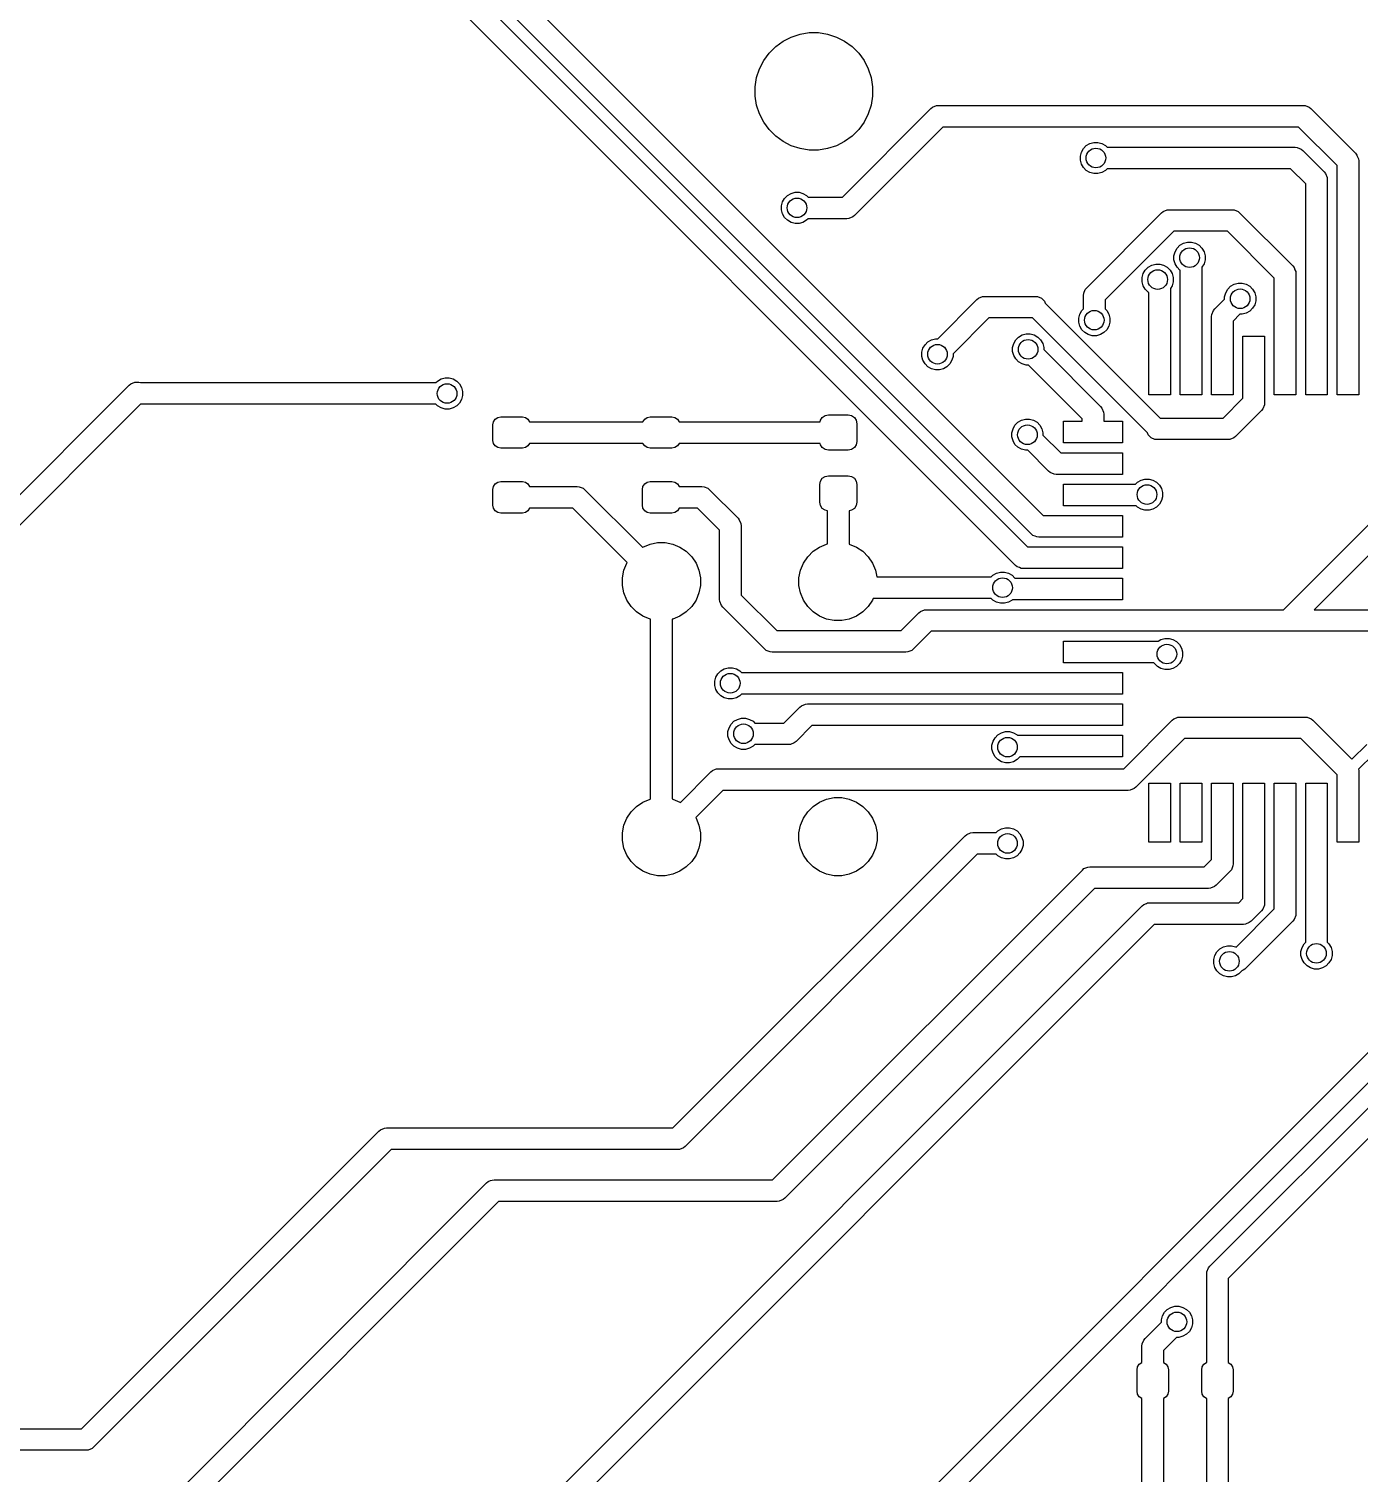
# Model space of a CAD drawing. Extents: x 4.08 to 7.68, y -4.79 to -0.96.
# Drawn here: x 4.813 to 6.148, y -3.512 to -2.063 of the extents above; entities that cross this region are included whole.
import ezdxf

# ---------------------------------------------------------------- set-up
doc = ezdxf.new("R2010")
doc.units = 0
doc.header["$MEASUREMENT"] = 0
doc.layers.add('BLACK', color=7, linetype='CONTINUOUS')

msp = doc.modelspace()

# ---------------------------------------------------------------- linework, layer by layer
at = {"layer": 'BLACK', "linetype": 'CONTINUOUS'}
for p, q in [((4.7425, -1.5099), (5.8152, -2.5825)), ((5.8031, -2.601), (4.7241, -1.522)), ((4.8425, -1.5626), (5.8309, -2.551)), ((5.8188, -2.5695), (4.8241, -1.5748)), ((5.5698, -2.0751), (5.578, -2.0709)), ((5.578, -2.0709), (5.5869, -2.068)), ((5.5869, -2.068), (5.596, -2.0665)), ((5.596, -2.0665), (5.6053, -2.0665)), ((5.6053, -2.0665), (5.6144, -2.068)), ((5.6144, -2.068), (5.6232, -2.0709)), ((5.6232, -2.0709), (5.6315, -2.0751)), ((5.5557, -2.0871), (5.5623, -2.0805)), ((5.5623, -2.0805), (5.5698, -2.0751)), ((5.6315, -2.0751), (5.639, -2.0805)), ((5.639, -2.0805), (5.6456, -2.0871)), ((5.5461, -2.1028), (5.5503, -2.0946)), ((5.5503, -2.0946), (5.5557, -2.0871)), ((5.6456, -2.0871), (5.651, -2.0946)), ((5.651, -2.0946), (5.6552, -2.1028)), ((5.5418, -2.1208), (5.5432, -2.1116)), ((5.5432, -2.1116), (5.5461, -2.1028)), ((5.6552, -2.1028), (5.6581, -2.1116)), ((5.6581, -2.1116), (5.6595, -2.1208)), ((5.5418, -2.1301), (5.5418, -2.1208)), ((5.5432, -2.1392), (5.5418, -2.1301)), ((5.6595, -2.1301), (5.6581, -2.1392)), ((5.6595, -2.1208), (5.6595, -2.1301)), ((5.5461, -2.148), (5.5432, -2.1392)), ((5.6292, -2.2315), (5.7181, -2.1427)), ((5.6581, -2.1392), (5.6552, -2.148)), ((5.7181, -2.1427), (5.7197, -2.1413)), ((5.7197, -2.1413), (5.7236, -2.1397)), ((5.7236, -2.1397), (5.7257, -2.1395)), ((5.7257, -2.1395), (6.0917, -2.1395)), ((6.0917, -2.1395), (6.0938, -2.1397)), ((6.0938, -2.1397), (6.0977, -2.1413)), ((6.0977, -2.1413), (6.0994, -2.1427)), ((6.0994, -2.1427), (6.1443, -2.1876)), ((5.5503, -2.1563), (5.5461, -2.148)), ((5.5557, -2.1638), (5.5503, -2.1563)), ((5.651, -2.1563), (5.6456, -2.1638)), ((5.6552, -2.148), (5.651, -2.1563)), ((5.5623, -2.1703), (5.5557, -2.1638)), ((5.5698, -2.1758), (5.5623, -2.1703)), ((5.639, -2.1703), (5.6315, -2.1758)), ((5.6456, -2.1638), (5.639, -2.1703)), ((5.7302, -2.1612), (5.6414, -2.25)), ((6.0872, -2.1612), (5.7302, -2.1612)), ((6.1258, -2.1998), (6.0872, -2.1612)), ((5.578, -2.18), (5.5698, -2.1758)), ((5.5869, -2.1828), (5.578, -2.18)), ((5.596, -2.1843), (5.5869, -2.1828)), ((5.6053, -2.1843), (5.596, -2.1843)), ((5.6144, -2.1828), (5.6053, -2.1843)), ((5.6232, -2.18), (5.6144, -2.1828)), ((5.6315, -2.1758), (5.6232, -2.18)), ((5.8681, -2.1903), (5.8692, -2.1863)), ((5.8692, -2.1863), (5.8712, -2.1828)), ((5.8712, -2.1828), (5.8741, -2.1799)), ((5.8741, -2.1799), (5.8777, -2.1778)), ((5.8777, -2.1778), (5.8817, -2.1767)), ((5.8817, -2.1767), (5.8858, -2.1767)), ((5.8858, -2.1767), (5.8897, -2.1778)), ((5.8897, -2.1778), (5.8933, -2.1799)), ((5.8933, -2.1799), (5.895, -2.1815)), ((5.895, -2.1815), (6.0837, -2.1815)), ((6.0837, -2.1815), (6.0858, -2.1817)), ((6.0858, -2.1817), (6.0897, -2.1833)), ((6.0897, -2.1833), (6.0914, -2.1847)), ((6.0914, -2.1847), (6.1128, -2.2061)), ((6.1443, -2.1876), (6.1456, -2.1893)), ((5.8681, -2.1944), (5.8681, -2.1903)), ((5.8692, -2.1984), (5.8681, -2.1944)), ((5.8712, -2.2019), (5.8692, -2.1984)), ((5.8741, -2.2048), (5.8712, -2.2019)), ((6.1258, -2.3709), (6.1258, -2.1998)), ((6.1456, -2.1893), (6.1461, -2.1903)), ((6.1461, -2.1903), (6.1473, -2.1932)), ((6.1473, -2.1932), (6.1475, -2.1953)), ((6.1475, -2.1953), (6.1475, -2.3709)), ((5.8777, -2.2069), (5.8741, -2.2048)), ((5.8817, -2.208), (5.8777, -2.2069)), ((5.8858, -2.208), (5.8817, -2.208)), ((5.8897, -2.2069), (5.8858, -2.208)), ((5.8933, -2.2048), (5.8897, -2.2069)), ((5.895, -2.2032), (5.8933, -2.2048)), ((6.0792, -2.2032), (5.895, -2.2032)), ((6.0943, -2.2183), (6.0792, -2.2032)), ((6.1128, -2.2061), (6.1142, -2.2078)), ((6.1142, -2.2078), (6.1158, -2.2117)), ((6.1158, -2.2117), (6.116, -2.2138)), ((6.116, -2.2138), (6.116, -2.3709)), ((5.5712, -2.2328), (5.5741, -2.2299)), ((5.5741, -2.2299), (5.5777, -2.2278)), ((5.5777, -2.2278), (5.5817, -2.2267)), ((5.5817, -2.2267), (5.5858, -2.2267)), ((5.5858, -2.2267), (5.5897, -2.2278)), ((5.5897, -2.2278), (5.5933, -2.2299)), ((5.5933, -2.2299), (5.595, -2.2315)), ((6.0943, -2.3709), (6.0943, -2.2183)), ((5.5681, -2.2403), (5.5692, -2.2363)), ((5.5681, -2.2444), (5.5681, -2.2403)), ((5.5692, -2.2484), (5.5681, -2.2444)), ((5.5692, -2.2363), (5.5712, -2.2328)), ((5.595, -2.2315), (5.6292, -2.2315)), ((5.9513, -2.246), (5.9552, -2.2444)), ((5.9552, -2.2444), (5.9573, -2.2442)), ((5.9573, -2.2442), (6.0204, -2.2442)), ((6.0204, -2.2442), (6.0225, -2.2444)), ((6.0225, -2.2444), (6.0264, -2.246)), ((5.5712, -2.2519), (5.5692, -2.2484)), ((5.5741, -2.2548), (5.5712, -2.2519)), ((5.5777, -2.2569), (5.5741, -2.2548)), ((5.5817, -2.258), (5.5777, -2.2569)), ((5.5858, -2.258), (5.5817, -2.258)), ((5.5897, -2.2569), (5.5858, -2.258)), ((5.5933, -2.2548), (5.5897, -2.2569)), ((5.595, -2.2532), (5.5933, -2.2548)), ((5.6337, -2.2532), (5.595, -2.2532)), ((5.6358, -2.253), (5.6337, -2.2532)), ((5.6397, -2.2513), (5.6358, -2.253)), ((5.6414, -2.25), (5.6397, -2.2513)), ((5.8745, -2.3225), (5.9496, -2.2473)), ((5.9496, -2.2473), (5.9513, -2.246)), ((6.0264, -2.246), (6.028, -2.2473)), ((6.028, -2.2473), (6.0813, -2.3006)), ((5.9618, -2.2658), (5.893, -2.3346)), ((6.0159, -2.2658), (5.9618, -2.2658)), ((6.0628, -2.3128), (6.0159, -2.2658)), ((5.9621, -2.2903), (5.9632, -2.2863)), ((5.9632, -2.2863), (5.9652, -2.2828)), ((5.9652, -2.2828), (5.9681, -2.2799)), ((5.9681, -2.2799), (5.9717, -2.2778)), ((5.9717, -2.2778), (5.9757, -2.2767)), ((5.9757, -2.2767), (5.9798, -2.2767)), ((5.9798, -2.2767), (5.9837, -2.2778)), ((5.9837, -2.2778), (5.9873, -2.2799)), ((5.9873, -2.2799), (5.9902, -2.2828)), ((5.9902, -2.2828), (5.9923, -2.2863)), ((5.9923, -2.2863), (5.9933, -2.2903)), ((5.9332, -2.3048), (5.9361, -2.3019)), ((5.9361, -2.3019), (5.9397, -2.2998)), ((5.9397, -2.2998), (5.9437, -2.2987)), ((5.9437, -2.2987), (5.9478, -2.2987)), ((5.9478, -2.2987), (5.9517, -2.2998)), ((5.9517, -2.2998), (5.9553, -2.3019)), ((5.9553, -2.3019), (5.9582, -2.3048)), ((5.9621, -2.2944), (5.9621, -2.2903)), ((5.9632, -2.2984), (5.9621, -2.2944)), ((5.9652, -2.3019), (5.9632, -2.2984)), ((5.9681, -2.3048), (5.9652, -2.3019)), ((5.9902, -2.3019), (5.99, -2.3022)), ((5.99, -2.3022), (5.99, -2.3709)), ((5.9923, -2.2984), (5.9902, -2.3019)), ((5.9933, -2.2944), (5.9923, -2.2984)), ((5.9933, -2.2903), (5.9933, -2.2944)), ((6.0813, -2.3006), (6.0827, -2.3023)), ((6.0827, -2.3023), (6.0835, -2.3044)), ((5.9301, -2.3123), (5.9312, -2.3083)), ((5.9301, -2.3164), (5.9301, -2.3123)), ((5.9312, -2.3204), (5.9301, -2.3164)), ((5.9312, -2.3083), (5.9332, -2.3048)), ((5.9582, -2.3048), (5.9603, -2.3083)), ((5.9603, -2.3083), (5.9613, -2.3123)), ((5.9613, -2.3164), (5.9603, -2.3204)), ((5.9613, -2.3123), (5.9613, -2.3164)), ((5.9683, -2.305), (5.9681, -2.3048)), ((5.9683, -2.3709), (5.9683, -2.305)), ((6.0225, -2.319), (6.0265, -2.3179)), ((6.0265, -2.3179), (6.0306, -2.3179)), ((6.0306, -2.3179), (6.0346, -2.319)), ((6.0628, -2.3709), (6.0628, -2.3128)), ((6.0835, -2.3044), (6.0843, -2.3062)), ((6.0843, -2.3062), (6.0845, -2.3083)), ((6.0845, -2.3083), (6.0845, -2.3709)), ((5.7659, -2.333), (5.7698, -2.3313)), ((5.7698, -2.3313), (5.7719, -2.3311)), ((5.7719, -2.3311), (5.8231, -2.3311)), ((5.8231, -2.3311), (5.8252, -2.3313)), ((5.8252, -2.3313), (5.8291, -2.333)), ((5.8713, -2.3301), (5.8715, -2.328)), ((5.8713, -2.3437), (5.8713, -2.3301)), ((5.8715, -2.328), (5.8731, -2.3241)), ((5.8731, -2.3241), (5.8745, -2.3225)), ((5.9332, -2.3239), (5.9312, -2.3204)), ((5.9361, -2.3268), (5.9332, -2.3239)), ((5.9368, -2.3273), (5.9361, -2.3268)), ((5.9368, -2.3709), (5.9368, -2.3273)), ((5.9603, -2.3204), (5.9585, -2.3234)), ((5.9585, -2.3234), (5.9585, -2.3709)), ((6.0129, -2.3315), (6.014, -2.3275)), ((6.0129, -2.3338), (6.0129, -2.3315)), ((6.014, -2.3275), (6.016, -2.3239)), ((6.016, -2.3239), (6.0189, -2.321)), ((6.0189, -2.321), (6.0225, -2.319)), ((6.0346, -2.319), (6.0381, -2.321)), ((6.0381, -2.321), (6.041, -2.3239)), ((6.041, -2.3239), (6.0431, -2.3275)), ((6.0431, -2.3275), (6.0441, -2.3315)), ((6.0441, -2.3315), (6.0441, -2.3356)), ((5.725, -2.3736), (5.7642, -2.3343)), ((5.7642, -2.3343), (5.7659, -2.333)), ((5.8291, -2.333), (5.8321, -2.3359)), ((5.8321, -2.3359), (5.8329, -2.3378)), ((5.8329, -2.3378), (5.9482, -2.4532)), ((5.8676, -2.349), (5.8696, -2.3454)), ((5.8696, -2.3454), (5.8713, -2.3437)), ((5.893, -2.3346), (5.893, -2.3437)), ((5.893, -2.3437), (5.8946, -2.3454)), ((5.8946, -2.3454), (5.8967, -2.349)), ((6, -2.3493), (6.0017, -2.3454)), ((6.0017, -2.3454), (6.003, -2.3437)), ((6.003, -2.3437), (6.0129, -2.3338)), ((6.0381, -2.346), (6.0346, -2.3481)), ((6.041, -2.3431), (6.0381, -2.346)), ((6.0431, -2.3396), (6.041, -2.3431)), ((6.0441, -2.3356), (6.0431, -2.3396)), ((6.072, -2.6455), (6.381, -2.3365)), ((5.7764, -2.3528), (5.7403, -2.3889)), ((5.82, -2.3528), (5.7764, -2.3528)), ((5.9354, -2.4681), (5.82, -2.3528)), ((5.8665, -2.3529), (5.8676, -2.349)), ((5.8665, -2.3571), (5.8665, -2.3529)), ((5.8676, -2.361), (5.8665, -2.3571)), ((5.8696, -2.3646), (5.8676, -2.361)), ((5.8967, -2.361), (5.8946, -2.3646)), ((5.8967, -2.349), (5.8978, -2.3529)), ((5.8978, -2.3571), (5.8967, -2.361)), ((5.8978, -2.3529), (5.8978, -2.3571)), ((5.9998, -2.3514), (6, -2.3493)), ((5.9998, -2.3709), (5.9998, -2.3514)), ((6.0282, -2.3491), (6.0215, -2.3559)), ((6.0215, -2.3559), (6.0215, -2.3709)), ((6.0306, -2.3491), (6.0282, -2.3491)), ((6.0346, -2.3481), (6.0306, -2.3491)), ((6.4006, -2.3476), (6.1027, -2.6455)), ((5.7151, -2.3767), (5.7186, -2.3746)), ((5.7186, -2.3746), (5.7226, -2.3736)), ((5.7226, -2.3736), (5.725, -2.3736)), ((5.8012, -2.3783), (5.8032, -2.3748)), ((5.8032, -2.3748), (5.8061, -2.3719)), ((5.8061, -2.3719), (5.8097, -2.3698)), ((5.8097, -2.3698), (5.8137, -2.3687)), ((5.8137, -2.3687), (5.8178, -2.3687)), ((5.8178, -2.3687), (5.8217, -2.3698)), ((5.8217, -2.3698), (5.8253, -2.3719)), ((5.8253, -2.3719), (5.8282, -2.3748)), ((5.8282, -2.3748), (5.8303, -2.3783)), ((5.8726, -2.3675), (5.8696, -2.3646)), ((5.8761, -2.3695), (5.8726, -2.3675)), ((5.8801, -2.3706), (5.8761, -2.3695)), ((5.8842, -2.3706), (5.8801, -2.3706)), ((5.8882, -2.3695), (5.8842, -2.3706)), ((5.8917, -2.3675), (5.8882, -2.3695)), ((5.8946, -2.3646), (5.8917, -2.3675)), ((5.9368, -2.43), (5.9368, -2.3709)), ((5.9585, -2.3709), (5.9585, -2.43)), ((5.9683, -2.43), (5.9683, -2.3709)), ((5.99, -2.3709), (5.99, -2.43)), ((5.9998, -2.43), (5.9998, -2.3709)), ((6.0215, -2.3709), (6.0215, -2.43)), ((6.0313, -2.43), (6.0313, -2.3709)), ((6.0313, -2.3709), (6.053, -2.3709)), ((6.053, -2.3709), (6.053, -2.4004)), ((6.0628, -2.43), (6.0628, -2.3709)), ((6.0845, -2.3709), (6.0845, -2.43)), ((6.0943, -2.43), (6.0943, -2.3709)), ((6.116, -2.3709), (6.116, -2.43)), ((6.1258, -2.43), (6.1258, -2.3709)), ((6.1475, -2.3709), (6.1475, -2.43)), ((5.709, -2.3871), (5.7101, -2.3832)), ((5.709, -2.3913), (5.709, -2.3871)), ((5.7101, -2.3832), (5.7122, -2.3796)), ((5.7122, -2.3796), (5.7151, -2.3767)), ((5.7403, -2.3889), (5.7403, -2.3913)), ((5.8001, -2.3823), (5.8012, -2.3783)), ((5.8001, -2.3864), (5.8001, -2.3823)), ((5.8012, -2.3904), (5.8001, -2.3864)), ((5.8032, -2.3939), (5.8012, -2.3904)), ((5.8303, -2.3783), (5.8313, -2.3823)), ((5.8313, -2.3823), (5.8313, -2.3846)), ((5.8313, -2.3846), (5.8884, -2.4417)), ((5.7101, -2.3952), (5.709, -2.3913)), ((5.7122, -2.3988), (5.7101, -2.3952)), ((5.7151, -2.4017), (5.7122, -2.3988)), ((5.7186, -2.4037), (5.7151, -2.4017)), ((5.7226, -2.4048), (5.7186, -2.4037)), ((5.7267, -2.4048), (5.7226, -2.4048)), ((5.7307, -2.4037), (5.7267, -2.4048)), ((5.7342, -2.4017), (5.7307, -2.4037)), ((5.7372, -2.3988), (5.7342, -2.4017)), ((5.7392, -2.3952), (5.7372, -2.3988)), ((5.7403, -2.3913), (5.7392, -2.3952)), ((5.8061, -2.3968), (5.8032, -2.3939)), ((5.8097, -2.3989), (5.8061, -2.3968)), ((5.8137, -2.4), (5.8097, -2.3989)), ((5.816, -2.4), (5.8137, -2.4)), ((5.8699, -2.4539), (5.816, -2.4)), ((6.053, -2.4004), (6.053, -2.4378)), ((4.9135, -2.4201), (4.9151, -2.4188)), ((4.9151, -2.4188), (4.919, -2.4172)), ((4.919, -2.4172), (4.9232, -2.4172)), ((4.9232, -2.4172), (4.9246, -2.4177)), ((4.9246, -2.4177), (5.2213, -2.4177)), ((5.2213, -2.4177), (5.2229, -2.4161)), ((5.2229, -2.4161), (5.2265, -2.414)), ((5.2265, -2.414), (5.2305, -2.413)), ((5.2305, -2.413), (5.2346, -2.413)), ((5.2346, -2.413), (5.2386, -2.414)), ((5.2386, -2.414), (5.2421, -2.4161)), ((5.2421, -2.4161), (5.245, -2.419)), ((5.245, -2.419), (5.2471, -2.4225)), ((4.5135, -2.8201), (4.9135, -2.4201)), ((5.2471, -2.4225), (5.2481, -2.4265)), ((5.2481, -2.4306), (5.2471, -2.4346)), ((5.2481, -2.4265), (5.2481, -2.4306)), ((5.9585, -2.43), (5.9368, -2.43)), ((5.99, -2.43), (5.9683, -2.43)), ((6.0215, -2.43), (5.9998, -2.43)), ((6.0115, -2.4532), (6.0313, -2.4334)), ((6.0313, -2.4334), (6.0313, -2.43)), ((6.0845, -2.43), (6.0628, -2.43)), ((6.116, -2.43), (6.0943, -2.43)), ((6.1475, -2.43), (6.1258, -2.43)), ((4.9248, -2.4394), (4.5256, -2.8386)), ((5.2213, -2.4394), (4.9248, -2.4394)), ((5.2229, -2.4411), (5.2213, -2.4394)), ((5.2265, -2.4431), (5.2229, -2.4411)), ((5.2305, -2.4442), (5.2265, -2.4431)), ((5.2346, -2.4442), (5.2305, -2.4442)), ((5.2386, -2.4431), (5.2346, -2.4442)), ((5.2421, -2.4411), (5.2386, -2.4431)), ((5.245, -2.4382), (5.2421, -2.4411)), ((5.2471, -2.4346), (5.245, -2.4382)), ((5.8884, -2.4417), (5.8897, -2.4434)), ((5.8897, -2.4434), (5.8914, -2.4473)), ((5.8914, -2.4473), (5.8916, -2.4494)), ((6.0498, -2.4455), (6.0237, -2.4717)), ((6.0512, -2.4439), (6.0498, -2.4455)), ((6.0528, -2.44), (6.0512, -2.4439)), ((6.053, -2.4378), (6.0528, -2.44)), ((5.2785, -2.4599), (5.2791, -2.4569)), ((5.2785, -2.4757), (5.2785, -2.4599)), ((5.2791, -2.4569), (5.2808, -2.4543)), ((5.2808, -2.4543), (5.2834, -2.4526)), ((5.2834, -2.4526), (5.2864, -2.452)), ((5.2864, -2.452), (5.308, -2.452)), ((5.308, -2.452), (5.3111, -2.4526)), ((5.3111, -2.4526), (5.3136, -2.4543)), ((5.3136, -2.4543), (5.3153, -2.4569)), ((5.3153, -2.4569), (5.3153, -2.457)), ((5.3153, -2.457), (5.4291, -2.457)), ((5.4291, -2.4569), (5.4308, -2.4543)), ((5.4291, -2.457), (5.4291, -2.4569)), ((5.4308, -2.4543), (5.4334, -2.4526)), ((5.4334, -2.4526), (5.4364, -2.452)), ((5.4364, -2.452), (5.458, -2.452)), ((5.458, -2.452), (5.4611, -2.4526)), ((5.4611, -2.4526), (5.4636, -2.4543)), ((5.4636, -2.4543), (5.4653, -2.4569)), ((5.4653, -2.4569), (5.4653, -2.457)), ((5.4653, -2.457), (5.6069, -2.457)), ((5.6069, -2.457), (5.6072, -2.4555)), ((5.6072, -2.4555), (5.6091, -2.4526)), ((5.6091, -2.4526), (5.612, -2.4507)), ((5.612, -2.4507), (5.6154, -2.45)), ((5.6154, -2.45), (5.6351, -2.45)), ((5.6351, -2.45), (5.6385, -2.4507)), ((5.6385, -2.4507), (5.6413, -2.4526)), ((5.6413, -2.4526), (5.6432, -2.4555)), ((5.6432, -2.4555), (5.6439, -2.4589)), ((5.6439, -2.4589), (5.6439, -2.4766)), ((5.8005, -2.464), (5.8025, -2.4604)), ((5.8025, -2.4604), (5.8054, -2.4575)), ((5.8054, -2.4575), (5.809, -2.4555)), ((5.809, -2.4555), (5.8129, -2.4544)), ((5.8129, -2.4544), (5.8171, -2.4544)), ((5.8171, -2.4544), (5.821, -2.4555)), ((5.821, -2.4555), (5.8246, -2.4575)), ((5.8246, -2.4575), (5.8275, -2.4604)), ((5.8275, -2.4604), (5.8295, -2.464)), ((5.8512, -2.4782), (5.8512, -2.4565)), ((5.8512, -2.4565), (5.8699, -2.4565)), ((5.8699, -2.4565), (5.8699, -2.4539)), ((5.8916, -2.4494), (5.8916, -2.4565)), ((5.8916, -2.4565), (5.9103, -2.4565)), ((5.9103, -2.4565), (5.9103, -2.4782)), ((5.9482, -2.4532), (6.0115, -2.4532)), ((5.2791, -2.4787), (5.2785, -2.4757)), ((5.6439, -2.4766), (5.6432, -2.48)), ((5.7994, -2.4679), (5.8005, -2.464)), ((5.7994, -2.4721), (5.7994, -2.4679)), ((5.8005, -2.476), (5.7994, -2.4721)), ((5.8025, -2.4796), (5.8005, -2.476)), ((5.8295, -2.464), (5.8306, -2.4679)), ((5.8306, -2.4679), (5.8306, -2.4703)), ((5.8306, -2.4703), (5.8484, -2.488)), ((5.9361, -2.47), (5.9354, -2.4681)), ((5.9391, -2.473), (5.9361, -2.47)), ((5.943, -2.4746), (5.9391, -2.473)), ((5.9451, -2.4748), (5.943, -2.4746)), ((6.016, -2.4748), (5.9451, -2.4748)), ((6.0181, -2.4746), (6.016, -2.4748)), ((6.022, -2.473), (6.0181, -2.4746)), ((6.0237, -2.4717), (6.022, -2.473)), ((5.2808, -2.4812), (5.2791, -2.4787)), ((5.2834, -2.4829), (5.2808, -2.4812)), ((5.2864, -2.4835), (5.2834, -2.4829)), ((5.308, -2.4835), (5.2864, -2.4835)), ((5.3111, -2.4829), (5.308, -2.4835)), ((5.3136, -2.4812), (5.3111, -2.4829)), ((5.3153, -2.4787), (5.3136, -2.4812)), ((5.4291, -2.4786), (5.3153, -2.4786)), ((5.3153, -2.4786), (5.3153, -2.4787)), ((5.4291, -2.4787), (5.4291, -2.4786)), ((5.4308, -2.4812), (5.4291, -2.4787)), ((5.4334, -2.4829), (5.4308, -2.4812)), ((5.4364, -2.4835), (5.4334, -2.4829)), ((5.458, -2.4835), (5.4364, -2.4835)), ((5.4611, -2.4829), (5.458, -2.4835)), ((5.4636, -2.4812), (5.4611, -2.4829)), ((5.4653, -2.4787), (5.4636, -2.4812)), ((5.6069, -2.4786), (5.4653, -2.4786)), ((5.4653, -2.4786), (5.4653, -2.4787)), ((5.6072, -2.48), (5.6069, -2.4786)), ((5.6091, -2.4829), (5.6072, -2.48)), ((5.612, -2.4848), (5.6091, -2.4829)), ((5.6154, -2.4855), (5.612, -2.4848)), ((5.6351, -2.4855), (5.6154, -2.4855)), ((5.6385, -2.4848), (5.6351, -2.4855)), ((5.6413, -2.4829), (5.6385, -2.4848)), ((5.6432, -2.48), (5.6413, -2.4829)), ((5.8054, -2.4825), (5.8025, -2.4796)), ((5.809, -2.4845), (5.8054, -2.4825)), ((5.8129, -2.4856), (5.809, -2.4845)), ((5.8153, -2.4856), (5.8129, -2.4856)), ((5.8362, -2.5065), (5.8153, -2.4856)), ((5.8484, -2.488), (5.8784, -2.488)), ((5.9103, -2.4782), (5.8512, -2.4782)), ((5.8784, -2.488), (5.8784, -2.488)), ((5.8784, -2.488), (5.8826, -2.488)), ((5.8826, -2.488), (5.8827, -2.488)), ((5.8827, -2.488), (5.9103, -2.488)), ((5.9103, -2.488), (5.9103, -2.5097)), ((5.8379, -2.5079), (5.8362, -2.5065)), ((5.2791, -2.5219), (5.2808, -2.5193)), ((5.2808, -2.5193), (5.2834, -2.5176)), ((5.2834, -2.5176), (5.2864, -2.517)), ((5.2864, -2.517), (5.308, -2.517)), ((5.308, -2.517), (5.3111, -2.5176)), ((5.3111, -2.5176), (5.3136, -2.5193)), ((5.3136, -2.5193), (5.3153, -2.5219)), ((5.4291, -2.5219), (5.4308, -2.5193)), ((5.4308, -2.5193), (5.4334, -2.5176)), ((5.4334, -2.5176), (5.4364, -2.517)), ((5.4364, -2.517), (5.458, -2.517)), ((5.458, -2.517), (5.4611, -2.5176)), ((5.4611, -2.5176), (5.4636, -2.5193)), ((5.4636, -2.5193), (5.4653, -2.5219)), ((5.6065, -2.5199), (5.6072, -2.5165)), ((5.6065, -2.5376), (5.6065, -2.5199)), ((5.6072, -2.5165), (5.6091, -2.5136)), ((5.6091, -2.5136), (5.612, -2.5117)), ((5.612, -2.5117), (5.6154, -2.5111)), ((5.6154, -2.5111), (5.6351, -2.5111)), ((5.6351, -2.5111), (5.6385, -2.5117)), ((5.6385, -2.5117), (5.6413, -2.5136)), ((5.6413, -2.5136), (5.6432, -2.5165)), ((5.6432, -2.5165), (5.6439, -2.5199)), ((5.6439, -2.5199), (5.6439, -2.5376)), ((5.8418, -2.5095), (5.8379, -2.5079)), ((5.8439, -2.5097), (5.8418, -2.5095)), ((5.8512, -2.5097), (5.8439, -2.5097)), ((5.9103, -2.5097), (5.8512, -2.5097)), ((5.8512, -2.5412), (5.8512, -2.5195)), ((5.8512, -2.5195), (5.9103, -2.5195)), ((5.9103, -2.5195), (5.9234, -2.5195)), ((5.9234, -2.5195), (5.9254, -2.5175)), ((5.9254, -2.5175), (5.929, -2.5155)), ((5.929, -2.5155), (5.9329, -2.5144)), ((5.9329, -2.5144), (5.9371, -2.5144)), ((5.9371, -2.5144), (5.941, -2.5155)), ((5.941, -2.5155), (5.9446, -2.5175)), ((5.9446, -2.5175), (5.9475, -2.5204)), ((5.9475, -2.5204), (5.9495, -2.524)), ((5.2785, -2.5249), (5.2791, -2.5219)), ((5.2785, -2.5406), (5.2785, -2.5249)), ((5.3153, -2.5219), (5.3153, -2.5219)), ((5.3153, -2.5219), (5.3631, -2.5219)), ((5.3631, -2.5219), (5.3652, -2.5221)), ((5.3652, -2.5221), (5.3691, -2.5237)), ((5.3691, -2.5237), (5.3707, -2.5251)), ((5.3707, -2.5251), (5.4286, -2.5829)), ((5.4285, -2.5249), (5.4291, -2.5219)), ((5.4285, -2.5406), (5.4285, -2.5249)), ((5.4653, -2.5219), (5.4653, -2.5219)), ((5.4653, -2.5219), (5.4883, -2.5219)), ((5.4883, -2.5219), (5.4904, -2.5221)), ((5.4904, -2.5221), (5.4943, -2.5237)), ((5.4943, -2.5237), (5.4959, -2.5251)), ((5.4959, -2.5251), (5.5245, -2.5536)), ((5.9495, -2.524), (5.9506, -2.5279)), ((5.9506, -2.5321), (5.9495, -2.536)), ((5.9506, -2.5279), (5.9506, -2.5321)), ((5.2791, -2.5436), (5.2785, -2.5406)), ((5.2808, -2.5462), (5.2791, -2.5436)), ((5.2834, -2.5479), (5.2808, -2.5462)), ((5.2864, -2.5485), (5.2834, -2.5479)), ((5.308, -2.5485), (5.2864, -2.5485)), ((5.3111, -2.5479), (5.308, -2.5485)), ((5.3136, -2.5462), (5.3111, -2.5479)), ((5.3153, -2.5436), (5.3136, -2.5462)), ((5.3586, -2.5436), (5.3153, -2.5436)), ((5.3153, -2.5436), (5.3153, -2.5436)), ((5.4133, -2.5982), (5.3586, -2.5436)), ((5.4291, -2.5436), (5.4285, -2.5406)), ((5.4308, -2.5462), (5.4291, -2.5436)), ((5.4334, -2.5479), (5.4308, -2.5462)), ((5.4364, -2.5485), (5.4334, -2.5479)), ((5.458, -2.5485), (5.4364, -2.5485)), ((5.4611, -2.5479), (5.458, -2.5485)), ((5.4636, -2.5462), (5.4611, -2.5479)), ((5.4653, -2.5436), (5.4636, -2.5462)), ((5.4838, -2.5436), (5.4653, -2.5436)), ((5.4653, -2.5436), (5.4653, -2.5436)), ((5.506, -2.5657), (5.4838, -2.5436)), ((5.6072, -2.541), (5.6065, -2.5376)), ((5.6091, -2.5439), (5.6072, -2.541)), ((5.612, -2.5458), (5.6091, -2.5439)), ((5.6144, -2.5463), (5.612, -2.5458)), ((5.6144, -2.5794), (5.6144, -2.5463)), ((5.6385, -2.5458), (5.636, -2.5463)), ((5.636, -2.5463), (5.636, -2.5796)), ((5.6413, -2.5439), (5.6385, -2.5458)), ((5.6432, -2.541), (5.6413, -2.5439)), ((5.6439, -2.5376), (5.6432, -2.541)), ((5.8807, -2.5412), (5.8512, -2.5412)), ((5.9241, -2.5412), (5.8807, -2.5412)), ((5.9254, -2.5425), (5.9241, -2.5412)), ((5.929, -2.5445), (5.9254, -2.5425)), ((5.9329, -2.5456), (5.929, -2.5445)), ((5.9371, -2.5456), (5.9329, -2.5456)), ((5.941, -2.5445), (5.9371, -2.5456)), ((5.9446, -2.5425), (5.941, -2.5445)), ((5.9475, -2.5396), (5.9446, -2.5425)), ((5.9495, -2.536), (5.9475, -2.5396)), ((5.5245, -2.5536), (5.5258, -2.5552)), ((5.5258, -2.5552), (5.5274, -2.5591)), ((5.5274, -2.5591), (5.5276, -2.5613)), ((5.5276, -2.5613), (5.5276, -2.6308)), ((5.8309, -2.551), (5.8807, -2.551)), ((5.8807, -2.551), (5.9103, -2.551)), ((5.9103, -2.551), (5.9103, -2.5727)), ((5.4362, -2.5796), (5.4438, -2.5781)), ((5.4438, -2.5781), (5.4515, -2.5781)), ((5.4515, -2.5781), (5.4591, -2.5796)), ((5.506, -2.6353), (5.506, -2.5657)), ((5.8204, -2.5709), (5.8188, -2.5695)), ((5.8227, -2.5718), (5.8204, -2.5709)), ((5.8243, -2.5725), (5.8227, -2.5718)), ((5.8265, -2.5727), (5.8243, -2.5725)), ((5.8512, -2.5727), (5.8265, -2.5727)), ((5.9103, -2.5727), (5.8512, -2.5727)), ((5.4286, -2.5829), (5.4291, -2.5826)), ((5.4291, -2.5826), (5.4362, -2.5796)), ((5.4591, -2.5796), (5.4662, -2.5826)), ((5.4662, -2.5826), (5.4726, -2.5869)), ((5.4726, -2.5869), (5.4781, -2.5923)), ((5.4781, -2.5923), (5.4824, -2.5987)), ((5.5901, -2.5987), (5.5944, -2.5923)), ((5.5944, -2.5923), (5.5998, -2.5869)), ((5.5998, -2.5869), (5.6062, -2.5826)), ((5.6062, -2.5826), (5.6134, -2.5796)), ((5.6134, -2.5796), (5.6144, -2.5794)), ((5.636, -2.5796), (5.6362, -2.5796)), ((5.6362, -2.5796), (5.6434, -2.5826)), ((5.6434, -2.5826), (5.6498, -2.5869)), ((5.6498, -2.5869), (5.6552, -2.5923)), ((5.6552, -2.5923), (5.6595, -2.5987)), ((5.8152, -2.5825), (5.8807, -2.5825)), ((5.8807, -2.5825), (5.9103, -2.5825)), ((5.9103, -2.5825), (5.9103, -2.6042)), ((5.4085, -2.6134), (5.41, -2.6059)), ((5.41, -2.6059), (5.4129, -2.5987)), ((5.4129, -2.5987), (5.4133, -2.5982)), ((5.4824, -2.5987), (5.4853, -2.6059)), ((5.4853, -2.6059), (5.4868, -2.6134)), ((5.5856, -2.6134), (5.5871, -2.6059)), ((5.5871, -2.6059), (5.5901, -2.5987)), ((5.6595, -2.5987), (5.6625, -2.6059)), ((5.6625, -2.6059), (5.6638, -2.6126)), ((5.784, -2.6089), (5.7879, -2.6078)), ((5.7879, -2.6078), (5.7921, -2.6078)), ((5.7921, -2.6078), (5.796, -2.6089)), ((5.8047, -2.6024), (5.8031, -2.601)), ((5.807, -2.6033), (5.8047, -2.6024)), ((5.8086, -2.604), (5.807, -2.6033)), ((5.8107, -2.6042), (5.8086, -2.604)), ((5.8512, -2.6042), (5.8107, -2.6042)), ((5.9103, -2.6042), (5.8512, -2.6042)), ((5.4085, -2.6212), (5.4085, -2.6134)), ((5.41, -2.6287), (5.4085, -2.6212)), ((5.4868, -2.6212), (5.4853, -2.6287)), ((5.4868, -2.6134), (5.4868, -2.6212)), ((5.5856, -2.6212), (5.5856, -2.6134)), ((5.5871, -2.6287), (5.5856, -2.6212)), ((5.6638, -2.6126), (5.7787, -2.6126)), ((5.7787, -2.6126), (5.7804, -2.611)), ((5.7804, -2.611), (5.784, -2.6089)), ((5.796, -2.6089), (5.7996, -2.611)), ((5.7996, -2.611), (5.8025, -2.6139)), ((5.8025, -2.6139), (5.8026, -2.614)), ((5.8026, -2.614), (5.8807, -2.614)), ((5.8807, -2.614), (5.9103, -2.614)), ((5.9103, -2.614), (5.9103, -2.6357)), ((5.4129, -2.6359), (5.41, -2.6287)), ((5.4172, -2.6423), (5.4129, -2.6359)), ((5.4824, -2.6359), (5.4781, -2.6423)), ((5.4853, -2.6287), (5.4824, -2.6359)), ((5.5062, -2.6374), (5.506, -2.6353)), ((5.5276, -2.6308), (5.5633, -2.6664)), ((5.5901, -2.6359), (5.5871, -2.6287)), ((5.5944, -2.6423), (5.5901, -2.6359)), ((5.6595, -2.6359), (5.6552, -2.6423)), ((5.6602, -2.6343), (5.6595, -2.6359)), ((5.7787, -2.6343), (5.6602, -2.6343)), ((5.7804, -2.6359), (5.7787, -2.6343)), ((5.784, -2.638), (5.7804, -2.6359)), ((5.7996, -2.6359), (5.796, -2.638)), ((5.7999, -2.6357), (5.7996, -2.6359)), ((5.8512, -2.6357), (5.7999, -2.6357)), ((5.9103, -2.6357), (5.8512, -2.6357)), ((5.4227, -2.6477), (5.4172, -2.6423)), ((5.4291, -2.652), (5.4227, -2.6477)), ((5.4726, -2.6477), (5.4662, -2.652)), ((5.4781, -2.6423), (5.4726, -2.6477)), ((5.5078, -2.6413), (5.5062, -2.6374)), ((5.5091, -2.6429), (5.5078, -2.6413)), ((5.5511, -2.6849), (5.5091, -2.6429)), ((5.5998, -2.6477), (5.5944, -2.6423)), ((5.6062, -2.652), (5.5998, -2.6477)), ((5.6498, -2.6477), (5.6434, -2.652)), ((5.6552, -2.6423), (5.6498, -2.6477)), ((5.6883, -2.6664), (5.7061, -2.6487)), ((5.7061, -2.6487), (5.7077, -2.6473)), ((5.7077, -2.6473), (5.7116, -2.6457)), ((5.7116, -2.6457), (5.7137, -2.6455)), ((5.7137, -2.6455), (5.8807, -2.6455)), ((5.7879, -2.6391), (5.784, -2.638)), ((5.7921, -2.6391), (5.7879, -2.6391)), ((5.796, -2.638), (5.7921, -2.6391)), ((5.8807, -2.6455), (5.9103, -2.6455)), ((5.9103, -2.6455), (6.072, -2.6455)), ((6.1027, -2.6455), (6.1942, -2.6455)), ((5.4362, -2.655), (5.4291, -2.652)), ((5.4368, -2.6551), (5.4362, -2.655)), ((5.4368, -2.8354), (5.4368, -2.6551)), ((5.4591, -2.655), (5.4585, -2.6551)), ((5.4585, -2.6551), (5.4585, -2.8354)), ((5.4662, -2.652), (5.4591, -2.655)), ((5.6134, -2.655), (5.6062, -2.652)), ((5.6209, -2.6565), (5.6134, -2.655)), ((5.6287, -2.6565), (5.6209, -2.6565)), ((5.6362, -2.655), (5.6287, -2.6565)), ((5.6434, -2.652), (5.6362, -2.655)), ((5.5633, -2.6664), (5.6883, -2.6664)), ((5.7182, -2.6672), (5.7005, -2.6849)), ((5.8512, -2.6672), (5.7182, -2.6672)), ((5.8807, -2.6672), (5.8512, -2.6672)), ((5.8512, -2.6987), (5.8512, -2.677)), ((5.8512, -2.677), (5.9103, -2.677)), ((6.0765, -2.6672), (5.8807, -2.6672)), ((5.9103, -2.677), (5.9463, -2.677)), ((5.9463, -2.677), (5.949, -2.6755)), ((5.949, -2.6755), (5.9529, -2.6744)), ((5.9529, -2.6744), (5.9571, -2.6744)), ((5.9571, -2.6744), (5.961, -2.6755)), ((5.961, -2.6755), (5.9646, -2.6775)), ((5.9646, -2.6775), (5.9675, -2.6804)), ((5.9675, -2.6804), (5.9695, -2.684)), ((6.1987, -2.6672), (6.0765, -2.6672)), ((5.5528, -2.6863), (5.5511, -2.6849)), ((5.5567, -2.6879), (5.5528, -2.6863)), ((5.5588, -2.6881), (5.5567, -2.6879)), ((5.6928, -2.6881), (5.5588, -2.6881)), ((5.6949, -2.6879), (5.6928, -2.6881)), ((5.6988, -2.6863), (5.6949, -2.6879)), ((5.7005, -2.6849), (5.6988, -2.6863)), ((5.9695, -2.684), (5.9706, -2.6879)), ((5.9706, -2.6921), (5.9695, -2.696)), ((5.9706, -2.6879), (5.9706, -2.6921)), ((5.5042, -2.7098), (5.5071, -2.7068)), ((5.5071, -2.7068), (5.5107, -2.7048)), ((5.5107, -2.7048), (5.5147, -2.7037)), ((5.5147, -2.7037), (5.5188, -2.7037)), ((5.5188, -2.7037), (5.5228, -2.7048)), ((5.5228, -2.7048), (5.5263, -2.7068)), ((5.5263, -2.7068), (5.528, -2.7085)), ((5.528, -2.7085), (5.8807, -2.7085)), ((5.8807, -2.6987), (5.8512, -2.6987)), ((5.942, -2.6987), (5.8807, -2.6987)), ((5.8807, -2.7085), (5.9103, -2.7085)), ((5.9103, -2.7085), (5.9103, -2.7302)), ((5.9425, -2.6996), (5.942, -2.6987)), ((5.9454, -2.7025), (5.9425, -2.6996)), ((5.949, -2.7045), (5.9454, -2.7025)), ((5.9529, -2.7056), (5.949, -2.7045)), ((5.9571, -2.7056), (5.9529, -2.7056)), ((5.961, -2.7045), (5.9571, -2.7056)), ((5.9646, -2.7025), (5.961, -2.7045)), ((5.9675, -2.6996), (5.9646, -2.7025)), ((5.9695, -2.696), (5.9675, -2.6996)), ((5.5011, -2.7173), (5.5022, -2.7133)), ((5.5011, -2.7214), (5.5011, -2.7173)), ((5.5022, -2.7254), (5.5011, -2.7214)), ((5.5022, -2.7133), (5.5042, -2.7098)), ((5.5042, -2.7289), (5.5022, -2.7254)), ((5.5071, -2.7318), (5.5042, -2.7289)), ((5.5107, -2.7339), (5.5071, -2.7318)), ((5.5147, -2.735), (5.5107, -2.7339)), ((5.5188, -2.735), (5.5147, -2.735)), ((5.5228, -2.7339), (5.5188, -2.735)), ((5.5263, -2.7318), (5.5228, -2.7339)), ((5.528, -2.7302), (5.5263, -2.7318)), ((5.8512, -2.7302), (5.528, -2.7302)), ((5.9103, -2.7302), (5.8512, -2.7302)), ((5.5705, -2.7592), (5.5865, -2.7432)), ((5.5865, -2.7432), (5.5882, -2.7418)), ((5.5882, -2.7418), (5.5921, -2.7402)), ((5.5921, -2.7402), (5.5942, -2.74)), ((5.5942, -2.74), (5.8807, -2.74)), ((5.8807, -2.74), (5.9103, -2.74)), ((5.9103, -2.74), (5.9103, -2.7617)), ((5.5144, -2.7677), (5.5155, -2.764)), ((5.5155, -2.764), (5.5175, -2.7604)), ((5.5175, -2.7604), (5.5204, -2.7575)), ((5.5204, -2.7575), (5.524, -2.7555)), ((5.524, -2.7555), (5.5279, -2.7544)), ((5.5279, -2.7544), (5.5321, -2.7544)), ((5.5321, -2.7544), (5.536, -2.7555)), ((5.536, -2.7555), (5.5396, -2.7575)), ((5.5396, -2.7575), (5.5413, -2.7592)), ((5.5413, -2.7592), (5.5705, -2.7592)), ((5.5986, -2.7617), (5.5827, -2.7777)), ((5.8512, -2.7617), (5.5986, -2.7617)), ((5.9103, -2.7617), (5.8512, -2.7617)), ((5.9116, -2.8051), (5.9603, -2.7563)), ((5.9603, -2.7563), (5.962, -2.755)), ((5.962, -2.755), (5.9647, -2.7539)), ((5.9647, -2.7539), (5.9659, -2.7534)), ((5.9659, -2.7534), (5.968, -2.7532)), ((5.968, -2.7532), (6.0938, -2.7532)), ((6.0938, -2.7532), (6.0959, -2.7534)), ((6.0959, -2.7534), (6.0998, -2.755)), ((6.0998, -2.755), (6.1014, -2.7563)), ((6.1014, -2.7563), (6.1407, -2.7956)), ((5.5144, -2.7679), (5.5144, -2.7677)), ((5.5144, -2.7721), (5.5144, -2.7679)), ((5.5144, -2.7723), (5.5144, -2.7721)), ((5.5155, -2.776), (5.5144, -2.7723)), ((5.5175, -2.7796), (5.5155, -2.776)), ((5.5204, -2.7825), (5.5175, -2.7796)), ((5.5413, -2.7808), (5.5396, -2.7825)), ((5.575, -2.7808), (5.5413, -2.7808)), ((5.5771, -2.7806), (5.575, -2.7808)), ((5.581, -2.779), (5.5771, -2.7806)), ((5.5827, -2.7777), (5.581, -2.779)), ((5.7794, -2.7814), (5.7805, -2.7774)), ((5.7794, -2.7855), (5.7794, -2.7814)), ((5.7805, -2.7774), (5.7825, -2.7739)), ((5.7825, -2.7739), (5.7854, -2.771)), ((5.7854, -2.771), (5.789, -2.7689)), ((5.789, -2.7689), (5.7929, -2.7678)), ((5.7929, -2.7678), (5.7971, -2.7678)), ((5.7971, -2.7678), (5.801, -2.7689)), ((5.801, -2.7689), (5.8046, -2.771)), ((5.8046, -2.771), (5.8051, -2.7715)), ((5.8051, -2.7715), (5.8807, -2.7715)), ((5.8807, -2.7715), (5.9103, -2.7715)), ((5.9103, -2.7715), (5.9103, -2.7932)), ((5.9725, -2.7748), (5.9237, -2.8236)), ((6.0893, -2.7748), (5.9725, -2.7748)), ((6.1258, -2.8113), (6.0893, -2.7748)), ((6.1407, -2.7956), (6.1555, -2.7807)), ((5.524, -2.7845), (5.5204, -2.7825)), ((5.5279, -2.7856), (5.524, -2.7845)), ((5.5321, -2.7856), (5.5279, -2.7856)), ((5.536, -2.7845), (5.5321, -2.7856)), ((5.5396, -2.7825), (5.536, -2.7845)), ((5.7805, -2.7895), (5.7794, -2.7855)), ((5.7825, -2.793), (5.7805, -2.7895)), ((5.7854, -2.7959), (5.7825, -2.793)), ((5.789, -2.798), (5.7854, -2.7959)), ((5.8046, -2.7959), (5.801, -2.798)), ((5.8074, -2.7932), (5.8046, -2.7959)), ((5.8512, -2.7932), (5.8074, -2.7932)), ((5.9103, -2.7932), (5.8512, -2.7932)), ((6.1622, -2.7908), (6.1473, -2.8056)), ((5.4667, -2.8388), (5.4973, -2.8083)), ((5.4973, -2.8083), (5.4989, -2.8069)), ((5.4989, -2.8069), (5.502, -2.8056)), ((5.502, -2.8056), (5.5028, -2.8053)), ((5.5028, -2.8053), (5.5049, -2.8051)), ((5.5049, -2.8051), (5.9116, -2.8051)), ((5.7929, -2.7991), (5.789, -2.798)), ((5.7971, -2.7991), (5.7929, -2.7991)), ((5.801, -2.798), (5.7971, -2.7991)), ((6.1473, -2.8056), (6.1475, -2.8069)), ((6.1475, -2.8069), (6.1475, -2.8197)), ((5.9221, -2.8249), (5.9182, -2.8265)), ((5.9237, -2.8236), (5.9221, -2.8249)), ((5.9368, -2.8788), (5.9368, -2.8197)), ((5.9368, -2.8197), (5.9585, -2.8197)), ((5.9585, -2.8197), (5.9585, -2.8788)), ((5.9683, -2.8788), (5.9683, -2.8197)), ((5.9683, -2.8197), (5.99, -2.8197)), ((5.99, -2.8197), (5.99, -2.8788)), ((5.9998, -2.8788), (5.9998, -2.8197)), ((5.9998, -2.8197), (6.0215, -2.8197)), ((6.0215, -2.8197), (6.0215, -2.8493)), ((6.0313, -2.8788), (6.0313, -2.8197)), ((6.0313, -2.8197), (6.053, -2.8197)), ((6.053, -2.8197), (6.053, -2.8493)), ((6.0628, -2.8788), (6.0628, -2.8197)), ((6.0628, -2.8197), (6.0845, -2.8197)), ((6.0845, -2.8197), (6.0845, -2.8493)), ((6.0943, -2.8788), (6.0943, -2.8197)), ((6.0943, -2.8197), (6.116, -2.8197)), ((6.116, -2.8197), (6.116, -2.8493)), ((6.1258, -2.8197), (6.1258, -2.8113)), ((6.1258, -2.8788), (6.1258, -2.8197)), ((6.1475, -2.8197), (6.1475, -2.8788)), ((5.4227, -2.8428), (5.4291, -2.8385)), ((5.4291, -2.8385), (5.4362, -2.8355)), ((5.4362, -2.8355), (5.4368, -2.8354)), ((5.4585, -2.8354), (5.4591, -2.8355)), ((5.4591, -2.8355), (5.4662, -2.8385)), ((5.4662, -2.8385), (5.4667, -2.8388)), ((5.5094, -2.8268), (5.482, -2.8541)), ((5.9161, -2.8268), (5.5094, -2.8268)), ((5.5998, -2.8428), (5.6062, -2.8385)), ((5.6062, -2.8385), (5.6134, -2.8355)), ((5.6134, -2.8355), (5.6209, -2.834)), ((5.6209, -2.834), (5.6287, -2.834)), ((5.6287, -2.834), (5.6362, -2.8355)), ((5.6362, -2.8355), (5.6434, -2.8385)), ((5.6434, -2.8385), (5.6498, -2.8428)), ((5.9182, -2.8265), (5.9161, -2.8268)), ((5.4129, -2.8547), (5.4172, -2.8482)), ((5.4172, -2.8482), (5.4227, -2.8428)), ((5.482, -2.8541), (5.4824, -2.8547)), ((5.5901, -2.8547), (5.5944, -2.8482)), ((5.5944, -2.8482), (5.5998, -2.8428)), ((5.6498, -2.8428), (5.6552, -2.8482)), ((5.6552, -2.8482), (5.6595, -2.8547)), ((6.0215, -2.8493), (6.0215, -2.9004)), ((6.053, -2.8493), (6.053, -2.9399)), ((6.0845, -2.8493), (6.0845, -2.9502)), ((6.116, -2.8493), (6.116, -2.9791)), ((5.4085, -2.8694), (5.41, -2.8618)), ((5.41, -2.8618), (5.4129, -2.8547)), ((5.4824, -2.8547), (5.4853, -2.8618)), ((5.4853, -2.8618), (5.4868, -2.8694)), ((5.5856, -2.8694), (5.5871, -2.8618)), ((5.5871, -2.8618), (5.5901, -2.8547)), ((5.6595, -2.8547), (5.6625, -2.8618)), ((5.6625, -2.8618), (5.664, -2.8694)), ((5.7837, -2.8692), (5.7854, -2.8675)), ((5.7854, -2.8675), (5.789, -2.8655)), ((5.789, -2.8655), (5.7929, -2.8644)), ((5.7929, -2.8644), (5.7971, -2.8644)), ((5.7971, -2.8644), (5.801, -2.8655)), ((5.801, -2.8655), (5.8046, -2.8675)), ((5.8046, -2.8675), (5.8075, -2.8704)), ((5.4085, -2.8771), (5.4085, -2.8694)), ((5.41, -2.8846), (5.4085, -2.8771)), ((5.4592, -3.1655), (5.7524, -2.8723)), ((5.4868, -2.8771), (5.4853, -2.8846)), ((5.4868, -2.8694), (5.4868, -2.8771)), ((5.5856, -2.8771), (5.5856, -2.8694)), ((5.5871, -2.8846), (5.5856, -2.8771)), ((5.664, -2.8771), (5.6625, -2.8846)), ((5.664, -2.8694), (5.664, -2.8771)), ((5.7524, -2.8723), (5.754, -2.871)), ((5.754, -2.871), (5.758, -2.8694)), ((5.758, -2.8694), (5.7601, -2.8692)), ((5.7601, -2.8692), (5.7837, -2.8692)), ((5.8075, -2.8704), (5.8095, -2.874)), ((5.8095, -2.874), (5.8106, -2.8779)), ((5.8106, -2.8821), (5.8095, -2.886)), ((5.8106, -2.8779), (5.8106, -2.8821)), ((5.9585, -2.8788), (5.9368, -2.8788)), ((5.99, -2.8788), (5.9683, -2.8788)), ((5.9998, -2.896), (5.9998, -2.8788)), ((6.0313, -2.9354), (6.0313, -2.8788)), ((6.0628, -2.9457), (6.0628, -2.8788)), ((6.0943, -2.9791), (6.0943, -2.8788)), ((6.1475, -2.8788), (6.1258, -2.8788)), ((5.4129, -2.8918), (5.41, -2.8846)), ((5.4172, -2.8982), (5.4129, -2.8918)), ((5.7645, -2.8908), (5.4714, -3.184)), ((5.4824, -2.8918), (5.4781, -2.8982)), ((5.4853, -2.8846), (5.4824, -2.8918)), ((5.5901, -2.8918), (5.5871, -2.8846)), ((5.5944, -2.8982), (5.5901, -2.8918)), ((5.6595, -2.8918), (5.6552, -2.8982)), ((5.6625, -2.8846), (5.6595, -2.8918)), ((5.7837, -2.8908), (5.7645, -2.8908)), ((5.7854, -2.8925), (5.7837, -2.8908)), ((5.789, -2.8945), (5.7854, -2.8925)), ((5.7929, -2.8956), (5.789, -2.8945)), ((5.7971, -2.8956), (5.7929, -2.8956)), ((5.801, -2.8945), (5.7971, -2.8956)), ((5.8046, -2.8925), (5.801, -2.8945)), ((5.8075, -2.8896), (5.8046, -2.8925)), ((5.8095, -2.886), (5.8075, -2.8896)), ((5.9923, -2.9035), (5.9998, -2.896)), ((5.4227, -2.9036), (5.4172, -2.8982)), ((5.4291, -2.9079), (5.4227, -2.9036)), ((5.4362, -2.9109), (5.4291, -2.9079)), ((5.4438, -2.9124), (5.4362, -2.9109)), ((5.4515, -2.9124), (5.4438, -2.9124)), ((5.4591, -2.9109), (5.4515, -2.9124)), ((5.4662, -2.9079), (5.4591, -2.9109)), ((5.4726, -2.9036), (5.4662, -2.9079)), ((5.4781, -2.8982), (5.4726, -2.9036)), ((5.5592, -3.2175), (5.8701, -2.9067)), ((5.5998, -2.9036), (5.5944, -2.8982)), ((5.6062, -2.9079), (5.5998, -2.9036)), ((5.6134, -2.9109), (5.6062, -2.9079)), ((5.6209, -2.9124), (5.6134, -2.9109)), ((5.6287, -2.9124), (5.6209, -2.9124)), ((5.6362, -2.9109), (5.6287, -2.9124)), ((5.6434, -2.9079), (5.6362, -2.9109)), ((5.6498, -2.9036), (5.6434, -2.9079)), ((5.6552, -2.8982), (5.6498, -2.9036)), ((5.8701, -2.9067), (5.8717, -2.9053)), ((5.8717, -2.9053), (5.8745, -2.9042)), ((5.8745, -2.9042), (5.8756, -2.9037)), ((5.8756, -2.9037), (5.8777, -2.9035)), ((5.8777, -2.9035), (5.9923, -2.9035)), ((6.0183, -2.9081), (6.0044, -2.922)), ((6.0197, -2.9065), (6.0183, -2.9081)), ((6.0213, -2.9026), (6.0197, -2.9065)), ((6.0215, -2.9004), (6.0213, -2.9026)), ((5.8822, -2.9252), (5.5714, -3.236)), ((5.9968, -2.9252), (5.8822, -2.9252)), ((5.9989, -2.925), (5.9968, -2.9252)), ((6.0028, -2.9233), (5.9989, -2.925)), ((6.0044, -2.922), (6.0028, -2.9233)), ((5.9301, -2.9427), (5.9317, -2.9413)), ((5.9317, -2.9413), (5.9345, -2.9402)), ((5.9345, -2.9402), (5.9356, -2.9397)), ((5.9356, -2.9397), (5.9377, -2.9395)), ((5.9377, -2.9395), (6.0272, -2.9395)), ((6.0272, -2.9395), (6.0313, -2.9354)), ((6.053, -2.9399), (6.0528, -2.942)), ((5.2194, -3.6534), (5.9301, -2.9427)), ((6.0244, -2.9842), (6.0628, -2.9457)), ((6.0498, -2.9476), (6.0394, -2.958)), ((6.0512, -2.9459), (6.0498, -2.9476)), ((6.0528, -2.942), (6.0512, -2.9459)), ((6.0843, -2.9523), (6.0827, -2.9562)), ((6.0845, -2.9502), (6.0843, -2.9523)), ((5.9422, -2.9612), (5.2347, -3.6687)), ((6.0317, -2.9612), (5.9422, -2.9612)), ((6.0338, -2.961), (6.0317, -2.9612)), ((6.0813, -2.9579), (6.0332, -3.006)), ((6.0377, -2.9593), (6.0338, -2.961)), ((6.0394, -2.958), (6.0377, -2.9593)), ((6.0827, -2.9562), (6.0813, -2.9579)), ((6.0081, -2.9859), (6.0117, -2.9838)), ((6.0117, -2.9838), (6.0157, -2.9827)), ((6.0157, -2.9827), (6.0198, -2.9827)), ((6.0198, -2.9827), (6.0237, -2.9838)), ((6.0237, -2.9838), (6.0244, -2.9842)), ((6.0895, -2.9883), (6.0906, -2.9843)), ((6.0906, -2.9843), (6.0927, -2.9808)), ((6.0927, -2.9808), (6.0943, -2.9791)), ((6.116, -2.9791), (6.1176, -2.9808)), ((6.1176, -2.9808), (6.1197, -2.9843)), ((6.1197, -2.9843), (6.1208, -2.9883)), ((6.0021, -2.9963), (6.0032, -2.9923)), ((6.0021, -3.0004), (6.0021, -2.9963)), ((6.0032, -2.9923), (6.0052, -2.9888)), ((6.0052, -2.9888), (6.0081, -2.9859)), ((6.0895, -2.9924), (6.0895, -2.9883)), ((6.0906, -2.9964), (6.0895, -2.9924)), ((6.0927, -2.9999), (6.0906, -2.9964)), ((6.1197, -2.9964), (6.1176, -2.9999)), ((6.1208, -2.9924), (6.1197, -2.9964)), ((6.1208, -2.9883), (6.1208, -2.9924)), ((6.0032, -3.0044), (6.0021, -3.0004)), ((6.0052, -3.0079), (6.0032, -3.0044)), ((6.0081, -3.0108), (6.0052, -3.0079)), ((6.0117, -3.0129), (6.0081, -3.0108)), ((6.0157, -3.014), (6.0117, -3.0129)), ((6.0198, -3.014), (6.0157, -3.014)), ((6.0237, -3.0129), (6.0198, -3.014)), ((6.0273, -3.0108), (6.0237, -3.0129)), ((6.0302, -3.0079), (6.0273, -3.0108)), ((6.0315, -3.0073), (6.0302, -3.0079)), ((6.0302, -3.0079), (6.0302, -3.0079)), ((6.0332, -3.006), (6.0315, -3.0073)), ((6.0956, -3.0028), (6.0927, -2.9999)), ((6.0991, -3.0049), (6.0956, -3.0028)), ((6.1031, -3.006), (6.0991, -3.0049)), ((6.1072, -3.006), (6.1031, -3.006)), ((6.1112, -3.0049), (6.1072, -3.006)), ((6.1147, -3.0028), (6.1112, -3.0049)), ((6.1176, -2.9999), (6.1147, -3.0028)), ((5.998, -3.3043), (6.2491, -3.0532)), ((6.2613, -3.0717), (6.0165, -3.3164)), ((5.5841, -3.6627), (6.1573, -3.0894)), ((6.1758, -3.1016), (5.6025, -3.6748)), ((4.8656, -3.4672), (5.1641, -3.1687)), ((5.1641, -3.1687), (5.1657, -3.1673)), ((5.1657, -3.1673), (5.1696, -3.1657)), ((5.1696, -3.1657), (5.1717, -3.1655)), ((5.1717, -3.1655), (5.4592, -3.1655)), ((5.1762, -3.1872), (4.8777, -3.4857)), ((5.4637, -3.1872), (5.1762, -3.1872)), ((5.4658, -3.187), (5.4637, -3.1872)), ((5.4697, -3.1853), (5.4658, -3.187)), ((5.4714, -3.184), (5.4697, -3.1853)), ((4.9256, -3.5672), (5.2721, -3.2207)), ((5.2721, -3.2207), (5.2737, -3.2193)), ((5.2737, -3.2193), (5.2761, -3.2183)), ((5.2761, -3.2183), (5.2776, -3.2177)), ((5.2776, -3.2177), (5.2797, -3.2175)), ((5.2797, -3.2175), (5.5592, -3.2175)), ((5.2842, -3.2392), (4.9374, -3.586)), ((5.5637, -3.2392), (5.2842, -3.2392)), ((5.5658, -3.239), (5.5637, -3.2392)), ((5.5697, -3.2373), (5.5658, -3.239)), ((5.5714, -3.236), (5.5697, -3.2373)), ((5.9949, -3.312), (5.9951, -3.3099)), ((5.9949, -3.4007), (5.9949, -3.312)), ((5.9951, -3.3099), (5.9967, -3.3059)), ((5.9967, -3.3059), (5.998, -3.3043)), ((6.0165, -3.3164), (6.0165, -3.4007)), ((5.9554, -3.3475), (5.959, -3.3455)), ((5.959, -3.3455), (5.9629, -3.3444)), ((5.9629, -3.3444), (5.9671, -3.3444)), ((5.9671, -3.3444), (5.971, -3.3455)), ((5.971, -3.3455), (5.9746, -3.3475)), ((5.9331, -3.3766), (5.9494, -3.3603)), ((5.9494, -3.3579), (5.9505, -3.354)), ((5.9494, -3.3603), (5.9494, -3.3579)), ((5.9505, -3.354), (5.9525, -3.3504)), ((5.9525, -3.3504), (5.9554, -3.3475)), ((5.9746, -3.3475), (5.9775, -3.3504)), ((5.9775, -3.3504), (5.9795, -3.354)), ((5.9795, -3.354), (5.9806, -3.3579)), ((5.9806, -3.3579), (5.9806, -3.3621)), ((5.9647, -3.3756), (5.9515, -3.3888)), ((5.9671, -3.3756), (5.9647, -3.3756)), ((5.971, -3.3745), (5.9671, -3.3756)), ((5.9746, -3.3725), (5.971, -3.3745)), ((5.9775, -3.3696), (5.9746, -3.3725)), ((5.9795, -3.366), (5.9775, -3.3696)), ((5.9806, -3.3621), (5.9795, -3.366)), ((5.9299, -3.3843), (5.9301, -3.3822)), ((5.9299, -3.4007), (5.9299, -3.3843)), ((5.9301, -3.3822), (5.9317, -3.3783)), ((5.9317, -3.3783), (5.9331, -3.3766)), ((5.9515, -3.3888), (5.9515, -3.4007)), ((5.925, -3.408), (5.9256, -3.405)), ((5.9256, -3.405), (5.9273, -3.4025)), ((5.9273, -3.4025), (5.9298, -3.4007)), ((5.9298, -3.4007), (5.9299, -3.4007)), ((5.9515, -3.4007), (5.9516, -3.4007)), ((5.9516, -3.4007), (5.9542, -3.4025)), ((5.9542, -3.4025), (5.9559, -3.405)), ((5.9559, -3.405), (5.9565, -3.408)), ((5.9899, -3.408), (5.9905, -3.405)), ((5.9905, -3.405), (5.9922, -3.4025)), ((5.9922, -3.4025), (5.9948, -3.4007)), ((5.9948, -3.4007), (5.9949, -3.4007)), ((6.0165, -3.4007), (6.0166, -3.4007)), ((6.0166, -3.4007), (6.0191, -3.4025)), ((6.0191, -3.4025), (6.0208, -3.405)), ((6.0208, -3.405), (6.0214, -3.408)), ((5.925, -3.4297), (5.925, -3.408)), ((5.9565, -3.408), (5.9565, -3.4297)), ((5.9899, -3.4297), (5.9899, -3.408)), ((6.0214, -3.408), (6.0214, -3.4297)), ((5.9256, -3.4327), (5.925, -3.4297)), ((5.9273, -3.4352), (5.9256, -3.4327)), ((5.9559, -3.4327), (5.9542, -3.4352)), ((5.9565, -3.4297), (5.9559, -3.4327)), ((5.9905, -3.4327), (5.9899, -3.4297)), ((5.9922, -3.4352), (5.9905, -3.4327)), ((6.0208, -3.4327), (6.0191, -3.4352)), ((6.0214, -3.4297), (6.0208, -3.4327)), ((5.9298, -3.4369), (5.9273, -3.4352)), ((5.9299, -3.437), (5.9298, -3.4369)), ((5.9299, -3.5517), (5.9299, -3.437)), ((5.9516, -3.4369), (5.9515, -3.437)), ((5.9515, -3.437), (5.9515, -3.5543)), ((5.9542, -3.4352), (5.9516, -3.4369)), ((5.9948, -3.4369), (5.9922, -3.4352)), ((5.9949, -3.437), (5.9948, -3.4369)), ((5.9949, -3.622), (5.9949, -3.437)), ((6.0166, -3.4369), (6.0165, -3.437)), ((6.0165, -3.437), (6.0165, -3.6265)), ((6.0191, -3.4352), (6.0166, -3.4369)), ((4.2376, -3.4672), (4.8656, -3.4672)), ((4.8701, -3.4888), (4.2376, -3.4888)), ((4.8722, -3.4886), (4.8701, -3.4888)), ((4.8761, -3.487), (4.8722, -3.4886)), ((4.8777, -3.4857), (4.8761, -3.487))]:
    msp.add_line(p, q, dxfattribs=at)
at = {"layer": 'BLACK'}
for centre in [(5.8837, -2.1923), (5.5837, -2.2423), (5.9777, -2.2923), (5.9457, -2.3143), (6.0285, -2.3335), (5.8821, -2.355), (5.8157, -2.3843), (5.7247, -2.3892), (5.2325, -2.4286), (5.815, -2.47), (5.935, -2.53), (5.79, -2.6234), (5.955, -2.69), (5.5167, -2.7193), (5.53, -2.77), (5.795, -2.7834), (5.795, -2.88), (6.1051, -2.9903), (6.0177, -2.9983), (5.965, -3.36)]:
    msp.add_circle(centre, 0.00984, dxfattribs=at)

doc.saveas('drawing.dxf')
